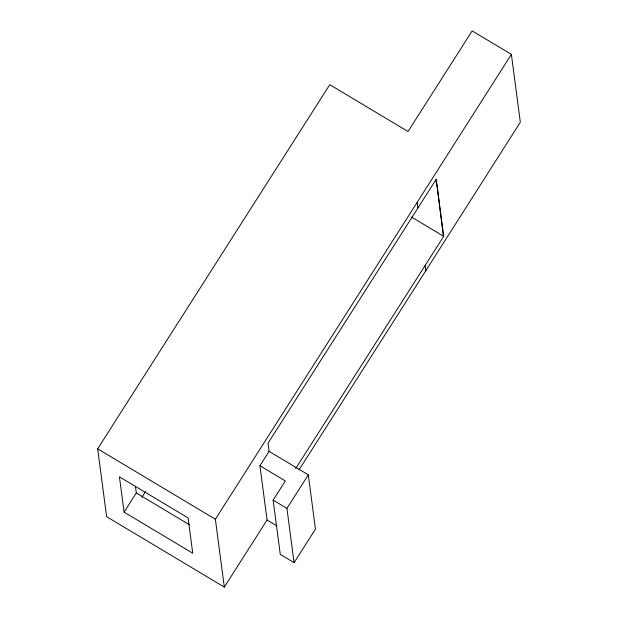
<?xml version="1.0" encoding="UTF-8"?>
<svg xmlns="http://www.w3.org/2000/svg" width="618" height="618" viewBox="0 0 618 618"><rect width="100%" height="100%" fill="white"/><g stroke="black" fill="none" stroke-linecap="round" stroke-linejoin="round"><path stroke-width="0.93" d="M224.311 587.1L215.373 519.244L511.387 54.376L472.16 30.9L408.027 131.518L329.765 84.689L97.675 448.822L106.613 516.679L224.311 587.1L267.061 520.024L259.915 465.733L269.077 451.364L268.003 443.222L436.2 179.32L443.709 236.323L295.698 468.537M299.004 469.904L520.325 122.233L511.387 54.376M124.087 512.129L119.436 476.849L188.096 517.923L192.739 553.21L124.087 512.129L136.3 492.963L135.419 486.289M141.87 497.328L145.493 491.642M269.077 451.364L308.305 474.833L315.45 529.124L294.075 562.658L280.271 554.4L273.117 500.109L285.338 480.943L259.915 465.733M294.075 562.658L286.93 508.375L308.305 474.833M443.423 236.679L436.918 184.751M411.565 217.088L443.709 236.323M273.117 500.109L286.93 508.375M267.061 520.024L276.903 525.91M97.675 448.822L215.373 519.244M136.3 492.963L189.239 524.643M435.922 179.676L436.656 185.122M417.165 202.642L417.876 208.073M425.145 265.454L425.856 270.877"/></g></svg>
